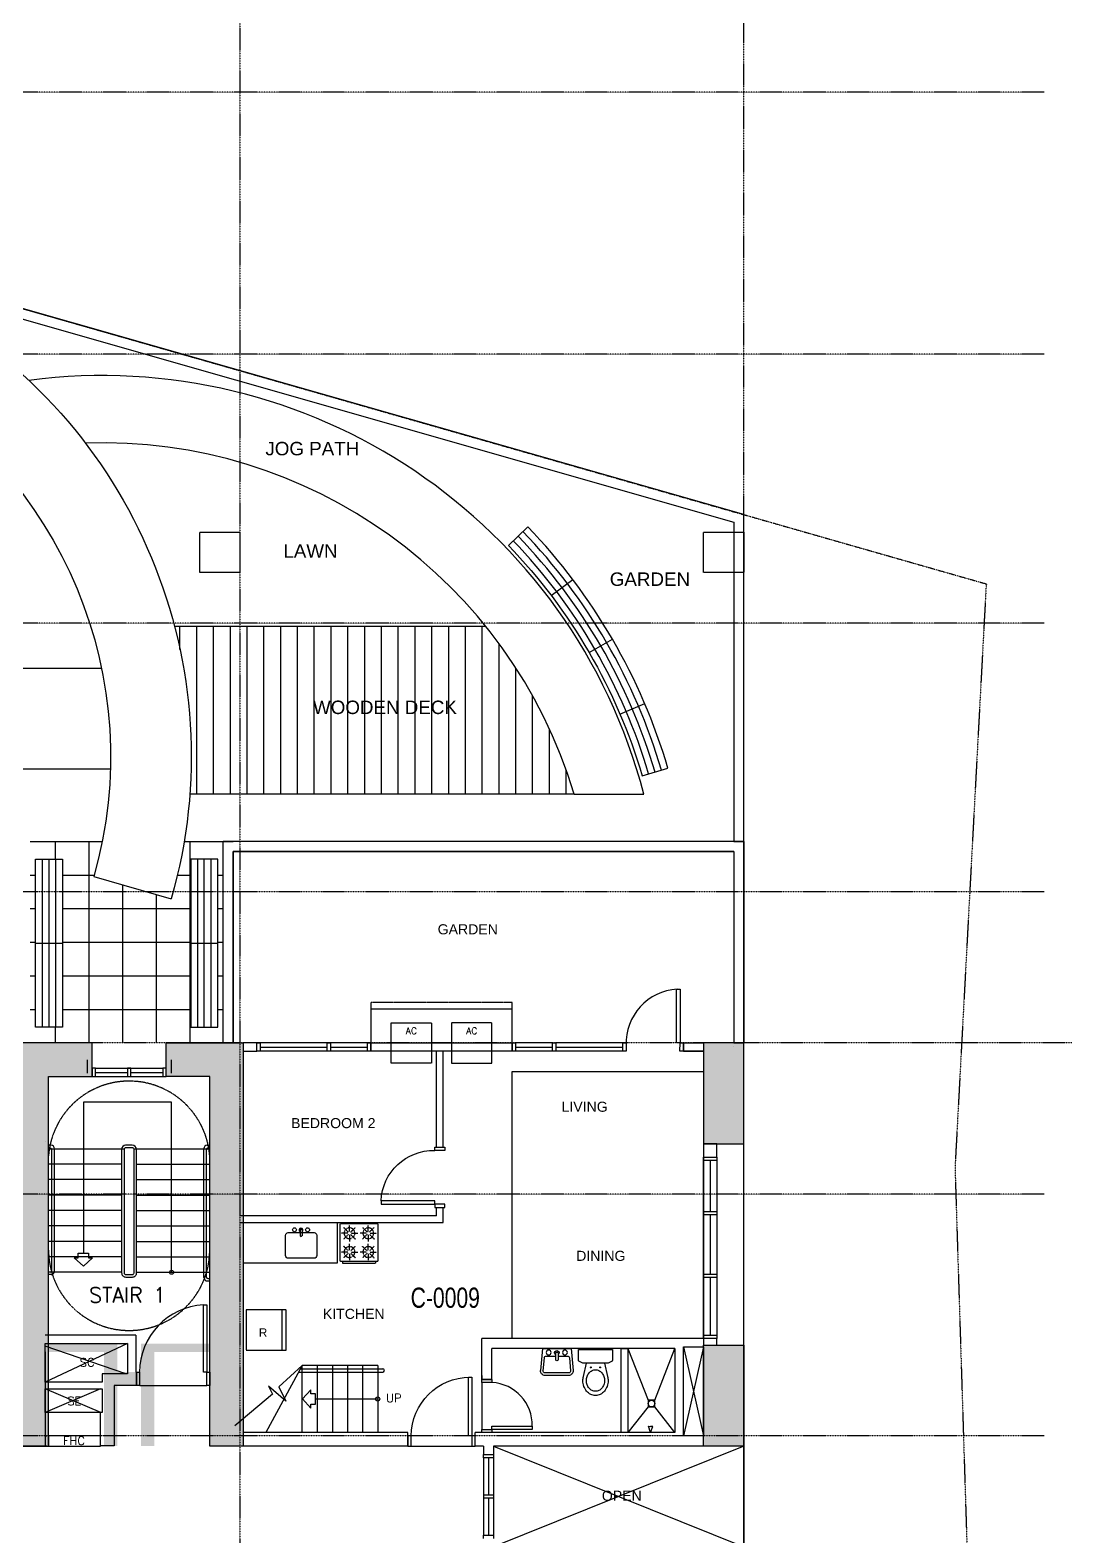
# Model space of a CAD drawing. Header units: inches. Extents: x -189245 to 740841, y -215444 to 469401.
# Drawn here: x -121974 to -106466, y -115892 to -93480 of the extents above; entities that cross this region are included whole.
import ezdxf
from ezdxf.enums import TextEntityAlignment as Align

# ---------------------------------------------------------------- set-up
doc = ezdxf.new("R2010")
doc.units = ezdxf.units.IN
doc.header["$LTSCALE"] = 10
doc.header["$MEASUREMENT"] = 0
for name, pattern in [('GRID NORMAL$0$GRID BASEMENT$0$GRID GROUND$0$GRID$0$$0$PHANTOM', [2.5, 1.25, -0.25, 0.25, -0.25, 0.25, -0.25]), ('HIDDEN', [0.375, 0.25, -0.125]), ('HIDDEN2', [0.1875, 0.125, -0.0625])]:
    doc.linetypes.add(name, pattern=pattern)
for name, color, linetype in [('3', 252, 'Continuous'), ('A-CMU PLASTER', 8, 'Continuous'), ('A-CMU WALL', 4, 'Continuous'), ('a-dim', 8, 'Continuous'), ('A-DOOR', 1, 'Continuous'), ('A-EQUIPMENT', 2, 'Continuous'), ('A-EQUIPTMENT', 1, 'Continuous'), ('A-FIXTURE', 2, 'Continuous'), ('A-FIXTURES', 2, 'Continuous'), ('A-FIXTURES-RefEdit0', 2, 'Continuous'), ('A-GRID', 8, 'Continuous'), ('A-PROPERTY LINE', 1, 'Continuous'), ('A-RAILING', 2, 'Continuous'), ('A-SHEARWALL', 6, 'Continuous'), ('A-STAIR', 1, 'Continuous'), ('A-TEXT', 3, 'Continuous'), ('A-UNIT NUMBER', 2, 'Continuous'), ('A-WINDOW', 2, 'Continuous'), ('COLUMN', 6, 'Continuous'), ('FIX', 2, 'Continuous'), ('GRAY', 8, 'Continuous'), ('HATCH TSG', 9, 'Continuous'), ('ROOMTAG', 1, 'Continuous'), ('TEXT', 3, 'Continuous'), ('TSG- +15640', 12, 'Continuous'), ('TSG- LOW WALL', 22, 'Continuous'), ('TSG- OPENNING', 1, 'Continuous'), ('TSG- plaster', 4, 'Continuous'), ('TSG- PRE CAST', 4, 'Continuous'), ('TSG-DIM_WINDWS', 1, 'Continuous'), ('ZOCALLO DIM', 92, 'Continuous')]:
    doc.layers.add(name, color=color, linetype=linetype)
doc.layers.add('DEFPOINT', color=7, linetype='Continuous', plot=False)
doc.styles.add('ARIAL', font='ARIAL.TTF', dxfattribs={"width": 0.75})
doc.styles.add('PRSP_Simplex', font='simplex.shx')

# ---------------------------------------------------------------- blocks, each defined once
blk = doc.blocks.new('A$C6FF1529D')
at = {"layer": 'A-DOOR', "color": 2}
for points in [[(-900, 225), (-850, 225), (-850, 1100), (-900, 1100)], [(-950, 225), (-900, 225), (-900, 75), (-950, 75)], [(0, 225), (50, 225), (50, 75), (0, 75)]]:
    blk.add_lwpolyline(points, close=True, dxfattribs=at)
at = {"layer": 'A-DOOR'}
blk.add_arc((-878, 221), 879, 0.2336, 89.7891, dxfattribs=at)
blk = doc.blocks.new('door800')
at = {"layer": 'A-DOOR', "color": 2}
for points in [[(25, 150), (-25, 150), (-25, 950), (25, 950)], [(-825, 0), (-775, 0), (-775, 150), (-825, 150)], [(25, 150), (75, 150), (75, 0), (25, 0)]]:
    blk.add_lwpolyline(points, close=True, dxfattribs=at)
at = {"layer": 'A-DOOR'}
blk.add_arc((10, 166), 785, 92.5491, 181.1461, dxfattribs=at)
blk = doc.blocks.new('A$C08CD07C5')
at = {"color": 2}
blk.add_point((0, 0, 0), dxfattribs=at)
at = {"layer": 'A-FIXTURES-RefEdit0', "color": 2, "elevation": 0}
for points in [[(212, -137), (131, -279, -0.280752), (121, -284), (55, -281, -0.142156), (49, -280), (-267, -98, -0.142156), (-271, -94), (-307, -37, -0.256929), (-307, -28), (-225, 115), (212, -137)], [(8, -256), (-50, -449, -0.058452), (-74, -506, -0.084144), (-130, -574, -0.091347), (-200, -615, -0.103801), (-279, -626, -0.114727), (-348, -605, -0.114727), (-400, -556, -0.103801), (-430, -483, -0.091347), (-430, -401, -0.084144), (-399, -319, -0.058452), (-363, -270), (-224, -123)]]:
    blk.add_lwpolyline(points, format="xyb", dxfattribs=at)
blk.add_lwpolyline([(-354, -345, -0.084254), (-314, -296, -0.091411), (-263, -266, -0.103766), (-207, -258, -0.114587), (-157, -273, -0.114587), (-119, -309, -0.103766), (-98, -362, -0.091411), (-98, -420, -0.084254), (-120, -479, -0.084254), (-160, -528, -0.091411), (-211, -558, -0.103766), (-267, -566, -0.114587), (-317, -551, -0.114587), (-355, -515, -0.103766), (-376, -463, -0.091411), (-376, -404, -0.084254)], format="xyb", close=True, dxfattribs=at)
at = {"layer": 'A-FIXTURES-RefEdit0', "color": 2}
for centre in [(-200, -208, 0), (-79, -278, 0)]:
    blk.add_circle(centre, 6.77, dxfattribs=at)
blk = doc.blocks.new('LAV')
for p, q in [((-214, 0), (-243, -326)), ((214, 0), (-214, 0)), ((214, 0), (243, -326)), ((-189, -139), (-206, -329)), ((-18, -112), (-159, -112)), ((-18, -63), (-18, -170)), ((18, -63), (18, -170)), ((159, -112), (18, -112)), ((189, -139), (206, -329)), ((-176, -362), (176, -362)), ((-176, -400), (176, -400))]:
    blk.add_line(p, q)
for centre in [(-121, -58), (121, -58)]:
    blk.add_circle(centre, 36)
for centre, radius, start, end in [((-159, -142), 30, 90, 174.9088), ((0, -63), 34.1, 301.2757, 238.7243), ((0, -71), 19.7, 25.7914, 154.2086), ((0, -161), 19.7, 205.7914, 334.2086), ((159, -142), 30, 5.0912, 90), ((-176, -332), 68, 174.9088, 270), ((-176, -332), 30, 174.9088, 270), ((176, -332), 68, 270, 5.0912), ((176, -332), 30, 270, 5.0912)]:
    blk.add_arc(centre, radius, start, end)
blk = doc.blocks.new('SHOWERHD')
at = {"layer": 'A-FIXTURES', "color": 2}
for p, q in [((-31, 93), (0, 93)), ((0, 0), (-31, 93)), ((0, 0), (31, 93)), ((31, 93), (0, 93))]:
    blk.add_line(p, q, dxfattribs=at)
blk = doc.blocks.new('REF')
at = {"color": 1, "linetype": 'HIDDEN2'}
blk.add_line((-300, 535), (300, 535), dxfattribs=at)
blk.add_lwpolyline([(-300, 0), (300, 0), (300, 600), (-300, 600)], close=True, dxfattribs=at)
blk = doc.blocks.new('RANGE2')
at = {"layer": 'A-FIXTURE', "color": 1, "linetype": 'HIDDEN2'}
for p, q in [((-280, 0), (280, 0)), ((-280, 0), (-280, -560)), ((280, -560), (280, 0)), ((-166, -140), (-262, -140)), ((-158, -122), (-227, -53)), ((-158, -158), (-227, -227)), ((-140, -114), (-140, -18)), ((-140, -166), (-140, -262)), ((-122, -122), (-53, -53)), ((-122, -158), (-53, -227)), ((-114, -140), (-18, -140)), ((114, -140), (18, -140)), ((122, -122), (53, -53)), ((122, -158), (53, -227)), ((140, -114), (140, -18)), ((140, -166), (140, -262)), ((158, -122), (227, -53)), ((158, -158), (227, -227)), ((166, -140), (262, -140)), ((-166, -420), (-262, -420)), ((-158, -402), (-227, -333)), ((-158, -438), (-227, -507)), ((-140, -394), (-140, -298)), ((-140, -446), (-140, -542)), ((-122, -402), (-53, -333)), ((-122, -438), (-53, -507)), ((-114, -420), (-18, -420)), ((114, -420), (18, -420)), ((122, -402), (53, -333)), ((122, -438), (53, -507)), ((140, -394), (140, -298)), ((140, -446), (140, -542)), ((158, -402), (227, -333)), ((158, -438), (227, -507)), ((166, -420), (262, -420)), ((-280, -560), (280, -560)), ((-246, -560), (-246, -590)), ((-246, -590), (246, -590)), ((246, -560), (246, -590))]:
    blk.add_line(p, q, dxfattribs=at)
for centre in [(-140, -140), (140, -140), (-140, -420), (140, -420)]:
    blk.add_circle(centre, 80, dxfattribs=at)
blk = doc.blocks.new('SINK3')
at = {"layer": 'A-FIXTURE', "color": 2, "linetype": 'Continuous'}
for p, q in [((421, 17), (335, 17)), ((421, -12), (335, -12))]:
    blk.add_line(p, q, dxfattribs=at)
blk.add_lwpolyline([(40, 232), (342, 232, -0.414214), (382, 192), (382, -192, -0.414214), (342, -232), (40, -232, -0.414214), (0, -192), (0, 192, -0.414214)], format="xyb", close=True, dxfattribs=at)
at = {"layer": 'A-FIXTURE', "color": 2, "linetype": 'ByBlock'}
for centre in [(425, 100), (425, -95)]:
    blk.add_circle(centre, 28.8, dxfattribs=at)
at = {"layer": 'A-FIXTURE', "color": 2, "linetype": 'Continuous'}
for centre, radius, start, end in [((342, 3), 15.7, 115.7914, 244.2086), ((421, 3), 27.3, 211.2757, 148.7243), ((414, 3), 15.7, 295.7914, 64.2086)]:
    blk.add_arc(centre, radius, start, end, dxfattribs=at)

msp = doc.modelspace()

# ---------------------------------------------------------------- hatches: boundary and pattern name
at = {"layer": 'GRAY', "ltscale": 100}
h = msp.add_hatch(dxfattribs=at)
h.set_pattern_fill('ANSI31', color=256, scale=2000, angle=45, style=0)
h.set_pattern_definition([(90, (-1100493.46, 83944.01), (-250, 2e-13), [])])
h.paths.add_polyline_path([(-119824.33052, -102354.32588, -0.0820966441), (-119596.99041, -104854.32588), (-113876.40109, -104854.32588, 0.0972537702), (-115190.9297, -102354.32588)])
h = msp.add_hatch(dxfattribs=at)
h.set_pattern_fill('ANSI37', color=256, scale=4000, angle=45, style=0)
h.set_pattern_definition([(90, (-1014593.9, 83944), (-500, 3e-13), []), (180, (-1014593.9, 83944), (-3e-13, -500), [])])
h.paths.add_polyline_path([(-119099.75226, -105554.32588), (-119680.65581, -105554.32588, -0.0284719929), (-119873.22967, -106408.65275), (-121026.94835, -106078.60246, 0.0207668887), (-120900.25639, -105554.32588), (-121973.35704, -105554.32588), (-121973.35704, -108554.32588), (-121049.75225, -108554.32588), (-119949.75226, -108554.32588), (-119180.3208, -108554.32588), (-119099.75226, -108376.75115)])
h.paths.add_polyline_path([(-121492.06468, -108318.21022), (-121892.06468, -108318.21022), (-121892.06468, -105818.21022), (-121492.06468, -105818.21022)], flags=16)
h.paths.add_polyline_path([(-119580.75884, -105818.21022), (-119180.75884, -105818.21022), (-119180.75884, -108318.21022), (-119580.75884, -108318.21022)], flags=16)
at = {"layer": 'HATCH TSG'}
h = msp.add_hatch(color=254, dxfattribs=at)
h.paths.add_polyline_path([(-158824.71608, -94554.32588), (-158824.71608, -93854.32588), (-157824.71608, -93854.32588), (-157824.71608, -94554.32588)])
h.paths.add_polyline_path([(-158824.71608, -98654.32588), (-158824.71608, -97954.32588), (-157824.71608, -97954.32588), (-157824.71608, -98654.32588)])
h.paths.add_polyline_path([(-158824.71608, -106654.32588), (-158824.71608, -105954.32588), (-157724.71608, -105954.32588), (-157724.71608, -106654.32588)])
h.paths.add_polyline_path([(-152149.71608, -102704.32588), (-152149.71608, -101904.32588), (-150949.71608, -101904.32588), (-150949.71608, -102704.32588)])
h.paths.add_polyline_path([(-147974.76923, -102654.32588), (-147974.76923, -101954.32588), (-146974.76923, -101954.32588), (-146974.76923, -102654.32588)])
h.paths.add_polyline_path([(-140399.71608, -109654.32588), (-139699.71608, -109654.32588), (-139699.71608, -108554.32588), (-140399.71608, -108554.32588)])
h.paths.add_polyline_path([(-125399.71608, -117254.32588), (-124699.71608, -117254.32588), (-124699.71608, -116054.32588), (-125399.71608, -116054.32588)])
h.paths.add_polyline_path([(-131399.71608, -117254.32588), (-130699.71608, -117254.32588), (-130699.71608, -116054.32588), (-131399.71608, -116054.32588)])
h.paths.add_polyline_path([(-137399.71608, -117254.32588), (-136699.71608, -117254.32588), (-136699.71608, -116054.32588), (-137399.71608, -116054.32588)])
h.paths.add_polyline_path([(-143398.12939, -117054.32588), (-142698.12939, -117054.32588), (-142698.12939, -116054.32588), (-143398.12939, -116054.32588)])
h.paths.add_polyline_path([(-143398.12939, -120954.32588), (-142698.12939, -120954.32588), (-142698.12939, -122054.32588), (-143398.12939, -122054.32588)])
h.paths.add_polyline_path([(-137399.71608, -120954.32588), (-136699.71608, -120954.32588), (-136699.71608, -122054.32588), (-137399.71608, -122054.32588)])
h.paths.add_polyline_path([(-131399.71608, -120954.32588), (-130699.71608, -120954.32588), (-130699.71608, -122054.32588), (-131399.71608, -122054.32588)])
h.paths.add_polyline_path([(-125399.71608, -120954.32588), (-124699.71608, -120954.32588), (-124699.71608, -122054.32588), (-125399.71608, -122054.32588)])
h.paths.add_polyline_path([(-147974.76923, -128651.52747), (-147974.76923, -127951.52747), (-146974.76923, -127951.52747), (-146974.76923, -128651.52747)])
h.paths.add_polyline_path([(-152149.71672, -127901.52747), (-152149.71672, -128701.52747), (-150949.71672, -128701.52747), (-150949.71672, -127901.52747)])
h.paths.add_polyline_path([(-158824.71608, -136754.32588), (-158824.71608, -136054.32588), (-157824.71608, -136054.32588), (-157824.71608, -136754.32588)])
h.paths.add_polyline_path([(-158824.7154, -124654.32588), (-158824.7154, -123954.32588), (-157724.7154, -123954.32588), (-157724.7154, -124654.32588)])
h.paths.add_polyline_path([(-111949.71608, -110054.32588), (-111349.71608, -110054.32588), (-111349.71608, -108554.32588), (-111949.71608, -108554.32588)])
h.paths.add_polyline_path([(-111949.71608, -113054.32588), (-111349.71608, -113054.32588), (-111349.71608, -114554.32588), (-111949.71608, -114554.32588)])
h.paths.add_polyline_path([(-111949.71608, -117554.32588), (-111349.71608, -117554.32588), (-111349.71608, -116054.32588), (-111949.71608, -116054.32588)])
h.paths.add_polyline_path([(-111949.71608, -120554.32588), (-111349.71608, -120554.32588), (-111349.71608, -122054.32588), (-111949.71608, -122054.32588)])
h.paths.add_polyline_path([(-147974.76923, -109254.32588), (-147974.76923, -108554.32588), (-146974.76923, -108554.32588), (-146974.76923, -109254.32588)])
h.paths.add_polyline_path([(-147974.76923, -122054.32588), (-147974.76923, -121354.32588), (-146974.76923, -121354.32588), (-146974.76923, -122054.32588)])
at = {"layer": 'TSG- +15640', "ltscale": 2}
h = msp.add_hatch(color=254, dxfattribs=at)
h.paths.add_polyline_path([(-119300.048, -114554.79257), (-119300.048, -109054.79257), (-119950.048, -109054.79257), (-119950.048, -108554.79257), (-118800.048, -108554.79257), (-118800.048, -114554.79257)])
edge = h.paths.add_edge_path()
edge.add_line((-120675.048, -113651.41234), (-120675.048, -114554.79257))
edge.add_line((-120675.048, -114554.79257), (-120875.048, -114554.79257))
edge.add_line((-120875.048, -114554.79257), (-120875.048, -113154.79257))
edge.add_line((-120875.048, -113154.79257), (-121700.048, -113154.79257))
edge.add_line((-121700.048, -113154.79257), (-121700.048, -114554.79257))
edge.add_line((-121700.048, -114554.79257), (-122200.048, -114554.79257))
edge.add_line((-122200.048, -114554.79257), (-122200.048, -108554.79257))
edge.add_line((-122200.048, -108554.79257), (-121050.048, -108554.79257))
edge.add_line((-121050.048, -108554.79257), (-121050.048, -109054.79257))
edge.add_line((-121050.048, -109054.79257), (-121700.048, -109054.79257))
edge.add_line((-121700.048, -109054.79257), (-121700.048, -113029.79257))
edge.add_line((-121700.048, -113029.79257), (-120675.048, -113029.79257))
edge.add_line((-120675.048, -113029.79257), (-120675.048, -113451.41234))
edge.add_line((-120675.048, -113451.41234), (-120490.01026, -113451.90933))
edge.add_line((-120490.01026, -113451.90933), (-120490.01026, -113651.90933))
edge.add_line((-120490.01026, -113651.90933), (-120675.048, -113651.41234))
edge.add_line((-120675.048, -113651.41234), (-120675.048, -113751.41234))
h = msp.add_hatch(color=254, dxfattribs=at)
h.paths.add_polyline_path([(-121700.048, -114554.79257), (-121700.048, -109054.79257), (-121050.048, -109054.79257), (-121050.048, -108554.79257), (-122200.048, -108554.79257), (-122200.048, -114554.79257)])
edge = h.paths.add_edge_path()
edge.add_line((-120325.048, -113651.41234), (-120325.048, -114554.79257))
edge.add_line((-120325.048, -114554.79257), (-120125.048, -114554.79257))
edge.add_line((-120125.048, -114554.79257), (-120125.048, -113154.79257))
edge.add_line((-120125.048, -113154.79257), (-119300.048, -113154.79257))
edge.add_line((-119300.048, -113154.79257), (-119300.048, -114554.79257))
edge.add_line((-119300.048, -114554.79257), (-118800.048, -114554.79257))
edge.add_line((-118800.048, -114554.79257), (-118800.048, -108554.79257))
edge.add_line((-118800.048, -108554.79257), (-119950.048, -108554.79257))
edge.add_line((-119950.048, -108554.79257), (-119950.048, -109054.79257))
edge.add_line((-119950.048, -109054.79257), (-119300.048, -109054.79257))
edge.add_line((-119300.048, -109054.79257), (-119300.048, -113029.79257))
edge.add_line((-119300.048, -113029.79257), (-120325.048, -113029.79257))
edge.add_line((-120325.048, -113029.79257), (-120325.048, -113451.41234))
edge.add_line((-120325.048, -113451.41234), (-120510.08574, -113451.90933))
edge.add_line((-120510.08574, -113451.90933), (-120510.08574, -113651.90933))
edge.add_line((-120510.08574, -113651.90933), (-120325.048, -113651.41234))
edge.add_line((-120325.048, -113651.41234), (-120325.048, -113751.41234))

# ---------------------------------------------------------------- linework, layer by layer
at = {"color": 2}
for points in [[(-115099.57151, -113564.32593), (-115099.57151, -113609.32593), (-115249.57151, -113609.32593), (-115249.57151, -113564.32593)], [(-115099.57151, -114309.32593), (-115099.57151, -114259.32593), (-114499.57151, -114259.32593), (-114499.57151, -114309.32593)], [(-115099.57151, -114309.32593), (-115099.57151, -114354.32593), (-115249.57151, -114354.32593), (-115249.57151, -114309.32593)]]:
    msp.add_lwpolyline(points, close=True, dxfattribs=at)
at = {"color": 1}
msp.add_arc((-115135.26098, -114244.19313), 635.86956, 358.636312653, 86.782467263, dxfattribs=at)
at = {"layer": '3', "color": 251, "linetype": 'GRID NORMAL$0$GRID BASEMENT$0$GRID GROUND$0$GRID$0$$0$PHANTOM', "flags": 128}
msp.add_lwpolyline([(-107742.41972, -101734.50066), (-108206.40253, -110412.10517), (-107824.74369, -122516.08949), (-106849.52911, -130587.38781), (-161513.31385, -143935.92849), (-162770.44794, -137090.40339), (-163725.52094, -129792.63417), (-164305.8868, -122455.55195), (-164509.46994, -115118.3758), (-164333.28528, -107790.4935), (-163778.69946, -100461.44618), (-162851.04772, -93180.30189), (-161617.26667, -86330.52932), (-107723.46534, -101727.30424)], dxfattribs=at)
at = {"layer": 'A-CMU PLASTER', "ltscale": 10}
for p, q in [((-121124.62725, -108804.37953), (-121124.62725, -109004.37953)), ((-119874.75225, -108804.32593), (-119874.75225, -109004.32593))]:
    msp.add_line(p, q, dxfattribs=at)
at = {"layer": 'A-CMU WALL', "color": 3}
for p, q in [((-111349.57151, -105554.32588), (-111349.57151, -108554.32588)), ((-111499.57151, -105704.32588), (-111499.57151, -108553.85851)), ((-111499.57151, -108553.85919), (-111499.57151, -108554.32588)), ((-111499.57151, -108553.85919), (-111499.57151, -108554.32588)), ((-111499.28092, -108603.85919), (-111499.28092, -108604.32588))]:
    msp.add_line(p, q, dxfattribs=at)
at = {"layer": 'A-CMU WALL'}
for p, q in [((-115924.57151, -108678.85851), (-116899.8621, -108678.85851)), ((-114799.8621, -108678.85851), (-115824.57151, -108678.85851)), ((-112249.8621, -108678.85851), (-112250.04284, -108553.85851)), ((-112249.8621, -108678.85851), (-111949.8621, -108678.85851))]:
    msp.add_line(p, q, dxfattribs=at)
at = {"layer": 'A-CMU WALL', "color": 1}
for p, q in [((-120548.70873, -113478.47896), (-121747.66941, -113066.77034)), ((-112249.57151, -113079.32588), (-111949.26538, -114404.26274)), ((-111949.57151, -113079.32588), (-112249.33762, -114404.26274)), ((-120922.66941, -114053.87034), (-121747.66941, -113703.37034)), ((-120924.80081, -113703.37034), (-121747.66936, -114053.87032))]:
    msp.add_line(p, q, dxfattribs=at)
at = {"layer": 'A-CMU WALL', "color": 1, "linetype": 'ByBlock', "ltscale": 100}
msp.add_line((-120525.05406, -113029.82096), (-121747.54441, -113603.37034), dxfattribs=at)
at = {"layer": 'A-CMU WALL', "color": 3, "linetype": 'HIDDEN2'}
msp.add_line((-111349.57151, -114554.32588), (-111349.57151, -116054.32588), dxfattribs=at)
at = {"layer": 'A-CMU WALL'}
msp.add_lwpolyline([(-120525.05406, -113029.82096), (-120525.05406, -113479.32588), (-120899.80081, -113479.32588), (-120899.80081, -113604.32585), (-121749.90141, -113604.32585), (-121749.90141, -113029.82096), (-120525.05406, -113029.82096)], dxfattribs=at)
msp.add_lwpolyline([(-121749.58409, -113702.96546), (-120899.80081, -113702.96546), (-120899.80081, -114053.87034), (-121749.72857, -114053.44606)], close=True, dxfattribs=at)
at = {"layer": 'A-DOOR'}
for p, q in [((-115252.00292, -113609.32593), (-115252.00292, -114309.32593)), ((-116349.57151, -114554.32588), (-115349.75225, -114554.32588))]:
    msp.add_line(p, q, dxfattribs=at)
at = {"layer": 'A-DOOR', "color": 8}
msp.add_line((-120339.79768, -113653.94565), (-119344.79768, -113653.94565), dxfattribs=at)
at = {"layer": 'A-DOOR', "color": 2}
for points in [[(-119345.048, -113453.47896), (-119395.048, -113453.47896), (-119395.048, -112453.47896), (-119345.048, -112453.47896)], [(-120390.048, -113453.47896), (-120345.048, -113453.47896), (-120345.048, -113653.47896), (-120390.048, -113653.47896)], [(-119345.048, -113453.47896), (-119300.048, -113453.47896), (-119300.048, -113653.47896), (-119345.048, -113653.47896)]]:
    msp.add_lwpolyline(points, close=True, dxfattribs=at)
at = {"layer": 'A-DOOR', "color": 1}
msp.add_arc((-119337.48157, -113459.41706), 1007.58392, 93.275270886, 179.662330542, dxfattribs=at)
at = {"layer": 'A-EQUIPMENT', "ltscale": 100}
msp.add_lwpolyline([(-114799.75225, -108554.32586), (-114799.75225, -108054.32586), (-116899.75225, -108054.32586), (-116899.75225, -108554.32586)], dxfattribs=at)
at = {"layer": 'A-EQUIPTMENT', "linetype": 'HIDDEN'}
msp.add_lwpolyline([(-114799.75225, -108054.32586), (-114799.75225, -107954.32586), (-116899.75225, -107954.32586), (-116899.75225, -108054.32586)], dxfattribs=at)
at = {"layer": 'A-EQUIPTMENT', "color": 1, "linetype": 'HIDDEN2'}
for points in [[(-116599.75225, -108254.32586), (-115999.75225, -108254.32586), (-115999.75225, -108854.32586), (-116599.75225, -108854.32586)], [(-115099.75226, -108254.32586), (-115699.75226, -108254.32586), (-115699.75226, -108854.32586), (-115099.75226, -108854.32586)]]:
    msp.add_lwpolyline(points, close=True, dxfattribs=at)
at = {"layer": 'A-FIXTURE'}
for p, q in [((-117399.75225, -111829.32588), (-117399.75225, -111229.32588)), ((-118799.75225, -111829.32588), (-117399.75225, -111829.32588))]:
    msp.add_line(p, q, dxfattribs=at)
at = {"layer": 'A-FIXTURES', "color": 1, "linetype": 'Continuous'}
for p, q in [((-113074.57151, -113104.32588), (-112774.57151, -113872.76669)), ((-112674.57151, -113872.76669), (-112374.57151, -113104.32588)), ((-112774.57151, -113972.76669), (-113074.57151, -114354.32588)), ((-112374.57151, -114354.32588), (-112674.57151, -113972.76669))]:
    msp.add_line(p, q, dxfattribs=at)
at = {"layer": 'A-FIXTURES'}
msp.add_lwpolyline([(-112674.57151, -113972.76669), (-112674.57151, -113872.76669), (-112774.57151, -113872.76669), (-112774.57151, -113972.76669)], close=True, dxfattribs=at)
msp.add_circle((-112724.57151, -113922.76669), 50, dxfattribs=at)
at = {"layer": 'A-GRID', "linetype": 'GRID NORMAL$0$GRID BASEMENT$0$GRID GROUND$0$GRID$0$$0$PHANTOM'}
for p, q in [((-118849.75225, -84045.69046), (-118849.75225, -142774.05561)), ((-111349.75225, -142774.05561), (-111349.75225, -84045.69046)), ((-106879.08048, -94404.32588), (-168894.52032, -94404.32588)), ((-106879.08048, -98304.32588), (-168894.52032, -98304.32588)), ((-106879.08048, -102304.32588), (-168894.52032, -102304.32588)), ((-106879.08048, -102304.32588), (-168894.52032, -102304.32588)), ((-106879.08048, -106304.32588), (-168894.48879, -106304.32588)), ((-106466.4728, -108554.32588), (-168894.48879, -108554.32588)), ((-106879.08048, -110804.32588), (-168894.48879, -110804.32588)), ((-106879.08048, -114404.32588), (-168894.52032, -114404.32588))]:
    msp.add_line(p, q, dxfattribs=at)
at = {"layer": 'A-PROPERTY LINE', "ltscale": 200}
for radius in [8579.40237, 8679.40237, 8479.40237]:
    msp.add_arc((-120899.36787, -106951.48509), radius, 16.44281137, 43.829019788, dxfattribs=at)
at = {"layer": 'A-RAILING', "color": 2}
for p, q in [((-117949.25203, -113404.32588), (-116724.25203, -113404.32588)), ((-117974.25203, -113454.32588), (-116724.25203, -113454.32588))]:
    msp.add_line(p, q, dxfattribs=at)
msp.add_arc((-116724.25203, -113429.32588), 25, 270, 90, dxfattribs=at)
at = {"layer": 'A-SHEARWALL'}
for p, q in [((-118849.75225, -108554.32593), (-119949.75225, -108554.32593)), ((-118849.75225, -108554.32593), (-119949.75225, -108554.32593)), ((-119149.75225, -108554.32593), (-118849.75225, -108554.32593)), ((-119149.75225, -108554.32593), (-118849.75225, -108554.32593)), ((-119149.75225, -108554.32593), (-118849.75225, -108554.32593)), ((-119149.75225, -108554.32593), (-118849.75225, -108554.32593))]:
    msp.add_line(p, q, dxfattribs=at)
at = {"layer": 'A-SHEARWALL', "color": 4}
msp.add_line((-120390.048, -113450.04957), (-120390.048, -113650.04957), dxfattribs=at)
at = {"layer": 'A-SHEARWALL'}
for points in [[(-121700.048, -114554.79257), (-121700.048, -109054.79257), (-121050.048, -109054.79257), (-121050.048, -108554.79257), (-122200.048, -108554.79257), (-122200.048, -114554.79257), (-121700.048, -114554.79257)], [(-121749.55501, -113154.57953), (-121749.62725, -113154.57953), (-121749.62725, -114554.37953), (-122199.62725, -114554.37953), (-122199.62725, -108554.37953)], [(-119300.048, -114554.79257), (-119300.048, -109054.79257), (-119950.048, -109054.79257), (-119950.048, -108554.79257), (-118800.048, -108554.79257), (-118800.048, -114554.79257), (-119300.048, -114554.79257)]]:
    msp.add_lwpolyline(points, dxfattribs=at)
at = {"layer": 'A-STAIR', "linetype": 'Continuous'}
msp.add_line((-121749.88009, -110019.78484), (-121749.88009, -110019.78484), dxfattribs=at)
at = {"layer": 'A-STAIR', "color": 2, "linetype": 'Continuous'}
for p, q in [((-121662.22284, -110078.47828), (-121700.22284, -110078.47828)), ((-121680.22284, -110116.47828), (-121700.22284, -110116.47828)), ((-121650.22284, -111945.48491), (-121650.22284, -110146.47828)), ((-121612.22284, -110150.67573), (-121612.22284, -110126.90127)), ((-121612.22284, -111953.48491), (-121612.22284, -110128.47828)), ((-119387.86284, -112047.34261), (-119387.86284, -110128.47828)), ((-119349.86284, -112039.34261), (-119349.86284, -110146.23908)), ((-119337.86284, -110078.23908), (-119299.86284, -110078.23908)), ((-119319.86284, -110116.23908), (-119299.86284, -110116.23908)), ((-121670.22284, -111965.48491), (-121700.22284, -111965.48491)), ((-121662.22284, -112003.48491), (-121700.22284, -112003.48491)), ((-119329.86284, -112059.34261), (-119299.86284, -112059.34261)), ((-119337.86284, -112097.34261), (-119299.86284, -112097.34261))]:
    msp.add_line(p, q, dxfattribs=at)
at = {"layer": 'A-STAIR'}
for p, q in [((-117924.25203, -113354.32588), (-118464.19682, -114354.32588)), ((-116799.25203, -113354.32588), (-117924.25203, -113354.32588)), ((-117924.25203, -114354.32588), (-117924.25203, -113354.32588)), ((-117699.25203, -113354.32588), (-117699.25203, -114354.32588)), ((-117474.25203, -113354.32588), (-117474.25203, -114354.32588)), ((-117249.25203, -113354.32588), (-117249.25203, -114354.32588)), ((-117024.25203, -113354.32588), (-117024.25203, -114354.32588)), ((-116799.25203, -113354.32588), (-116799.25203, -114354.32588)), ((-117725.53106, -113854.32588), (-116799.25203, -113854.32588))]:
    msp.add_line(p, q, dxfattribs=at)
at = {"layer": 'A-STAIR', "ltscale": 0.5}
for p, q in [((-115074.75225, -114554.32588), (-111349.75225, -116054.32588)), ((-111349.75225, -114554.32588), (-115074.75225, -116054.32593))]:
    msp.add_line(p, q, dxfattribs=at)
at = {"layer": 'A-STAIR'}
msp.add_lwpolyline([(-119868.54284, -111968.47828), (-119868.54284, -109435.35851), (-121181.54284, -109435.35851), (-121181.54284, -111685.36005)], dxfattribs=at)
at = {"layer": 'A-STAIR', "linetype": 'Continuous'}
for points in [[(-121695.40681, -110128.47828), (-120570.577, -110128.47828)], [(-120429.50869, -110128.47828), (-120387.86284, -110128.47828)], [(-120387.86284, -110128.47828), (-119300.04284, -110128.47828)], [(-120612.22284, -110358.47828), (-121700.04284, -110358.47828)], [(-120387.86284, -110358.47828), (-119300.04284, -110358.47828)], [(-120612.22284, -110588.47828), (-121700.04284, -110588.47828)], [(-120387.86284, -110588.47828), (-119300.04284, -110588.47828)], [(-120612.22284, -110818.47828), (-121700.04284, -110818.47828)], [(-120387.86284, -110818.47828), (-119300.04284, -110818.47828)], [(-120612.22285, -111048.47828), (-121700.04285, -111048.47828)], [(-120387.86284, -111048.47828), (-119300.04284, -111048.47828)], [(-120612.22285, -111278.47828), (-121700.04285, -111278.47828)], [(-120387.86284, -111278.47828), (-119300.04284, -111278.47828)], [(-120612.22285, -111508.47828), (-121700.04285, -111508.47828)], [(-120387.86284, -111508.47828), (-119300.04284, -111508.47828)], [(-120612.22284, -111738.47828), (-121700.04284, -111738.47828)], [(-120387.86284, -111738.47828), (-119300.04284, -111738.47828)], [(-120612.22284, -111968.47828), (-121700.04284, -111968.47828)], [(-120387.86284, -111968.47828), (-119300.04284, -111968.47828)]]:
    msp.add_lwpolyline(points, dxfattribs=at)
at = {"layer": 'A-STAIR', "color": 2, "linetype": 'Continuous'}
for points in [[(-120387.86284, -110173.09804), (-120387.86284, -110141.47828, 0.4038880313), (-120454.04489, -110078.47828), (-120552.40489, -110078.47828, 0.3991201495), (-120612.22284, -110136.17961), (-120612.22284, -111959.40515)], [(-120549.22284, -110116.47828, 0.4142135624), (-120574.22284, -110141.47828), (-120574.22284, -111968.3803)], [(-120425.86284, -110173.09804), (-120425.86284, -110141.47828, 0.4142135624), (-120450.86284, -110116.47828), (-120549.22284, -110116.47828)], [(-120612.22284, -111959.40515), (-120612.22284, -111975.94171, 0.4142135624), (-120549.22284, -112038.94171), (-120450.86284, -112038.94171, 0.4142135624), (-120387.86284, -111975.94171), (-120387.86284, -111959.40515)], [(-120574.22284, -111959.40515), (-120574.22284, -111975.94171, 0.4142135624), (-120549.22284, -112000.94171), (-120450.86284, -112000.94171, 0.4142135624), (-120425.86284, -111975.94171), (-120425.86284, -111959.40515)]]:
    msp.add_lwpolyline(points, format="xyb", dxfattribs=at)
for points in [[(-120425.86284, -111975.94171), (-120425.86284, -110141.47828)], [(-120387.86284, -110940.49524), (-120387.86284, -110157.28816)], [(-120387.86284, -111975.94171), (-120387.86284, -110940.49524)]]:
    msp.add_lwpolyline(points, dxfattribs=at)
at = {"layer": 'A-STAIR', "color": 2}
for points in [[(-121045.04284, -111754.18018), (-121181.54284, -111878.48491), (-121318.04284, -111754.18018), (-121259.54284, -111754.18018), (-121259.54284, -111685.36005), (-121103.54284, -111685.36005), (-121103.54284, -111754.18018)], [(-117794.35119, -113717.82588), (-117918.65592, -113854.32588), (-117794.35119, -113990.82588), (-117794.35119, -113932.32588), (-117725.53106, -113932.32588), (-117725.53106, -113776.32588), (-117794.35119, -113776.32588)]]:
    msp.add_lwpolyline(points, close=True, dxfattribs=at)
msp.add_lwpolyline([(-117924.25203, -113354.32588), (-118273.01641, -113673.22795), (-118169.8074, -113888.17424), (-118427.57395, -113665.75575), (-118363.88527, -113784.42554), (-118924.25203, -114254.32471)], dxfattribs=at)
for centre in [(-119868.54284, -111968.47828), (-116799.25203, -113854.32588)]:
    msp.add_circle(centre, 30, dxfattribs=at)
at = {"layer": 'A-STAIR', "linetype": 'HIDDEN'}
for centre, radius, start, end in [((-120500.04284, -110326.93366), 1203.60416, 4.435131414, 175.564868586), ((-120500.04284, -111633.85851), 1200, 180, 0)]:
    msp.add_arc(centre, radius, start, end, dxfattribs=at)
at = {"layer": 'A-STAIR', "color": 2, "linetype": 'Continuous'}
for centre, radius, start, end in [((-121680.22284, -110146.47828), 30, 0, 90), ((-121662.22284, -110128.47828), 50, 0, 90), ((-119337.86284, -110128.23908), 50, 90, 180), ((-119319.86284, -110146.23908), 30, 90, 180), ((-121670.22284, -111945.48491), 20, 270, 0), ((-121662.22284, -111953.48491), 50, 270, 0), ((-119337.86284, -112047.34261), 50, 180, 270), ((-119329.86284, -112039.34261), 20, 180, 270)]:
    msp.add_arc(centre, radius, start, end, dxfattribs=at)
at = {"layer": 'A-WINDOW', "color": 1}
for p, q in [((-116900.04284, -108553.85851), (-118550.04284, -108553.85851)), ((-116900.04284, -108678.85851), (-118550.04284, -108678.85851)), ((-113100.04284, -108678.85851), (-114800.04284, -108678.85851))]:
    msp.add_line(p, q, dxfattribs=at)
at = {"layer": 'A-WINDOW', "color": 2}
for p, q in [((-118550.04284, -108616.35851), (-117550.04284, -108616.35851)), ((-117500.04284, -108616.35851), (-116950.04284, -108616.35851)), ((-114750.04284, -108616.35851), (-114200.04284, -108616.35851)), ((-114150.04284, -108616.35851), (-113150.04284, -108616.35851)), ((-121000.048, -108992.29257), (-120526.69782, -108992.29257)), ((-120476.69782, -108992.75929), (-120000.048, -108992.29257)), ((-111849.75225, -110304.32588), (-111849.75225, -111062.65588)), ((-111849.75225, -111112.65588), (-111849.75225, -111995.99588)), ((-111849.75225, -112045.99588), (-111849.75225, -112904.32588))]:
    msp.add_line(p, q, dxfattribs=at)
at = {"layer": 'A-WINDOW', "color": 1, "ltscale": 100}
for p, q in [((-114200.04284, -108553.85851), (-114750.04284, -108553.85851)), ((-113150.04284, -108553.85851), (-114150.04284, -108553.85851))]:
    msp.add_line(p, q, dxfattribs=at)
at = {"layer": 'A-WINDOW', "color": 1, "ltscale": 50}
for p, q in [((-121000.048, -108929.7926), (-120000.048, -108930.25934)), ((-121000.048, -109054.79255), (-120000.048, -109054.7926)), ((-115224.75225, -114729.32588), (-115224.75225, -115879.32588)), ((-115074.75225, -114729.32588), (-115074.75225, -115879.32588))]:
    msp.add_line(p, q, dxfattribs=at)
at = {"layer": 'A-WINDOW', "ltscale": 50}
for p, q in [((-115224.75225, -114679.32588), (-115074.75225, -114679.32588)), ((-115224.75225, -114679.32588), (-115074.75225, -114679.32588)), ((-115224.75225, -114729.32588), (-115224.75225, -114679.32588)), ((-115074.75225, -114729.32588), (-115224.75225, -114729.32588)), ((-115149.75225, -114729.32588), (-115149.75225, -115279.32588)), ((-115074.75225, -114679.32588), (-115074.75225, -114729.32588)), ((-115224.75225, -115279.32588), (-115074.75225, -115279.32588)), ((-115224.75225, -115279.32588), (-115224.75225, -115329.32588)), ((-115074.75225, -115329.32588), (-115224.75225, -115329.32588)), ((-115149.75225, -115329.32588), (-115149.75225, -115879.32588)), ((-115074.75225, -115279.32588), (-115074.75225, -115329.32588)), ((-115224.75225, -115929.32588), (-115224.75225, -115879.32588)), ((-115224.75225, -115879.32588), (-115074.75225, -115879.32588)), ((-115074.75225, -115879.32588), (-115074.75225, -115929.32588))]:
    msp.add_line(p, q, dxfattribs=at)
at = {"layer": 'A-WINDOW', "color": 2}
for points in [[(-112299.82593, -108553.85851), (-112349.82593, -108553.85851), (-112349.82593, -107753.85851), (-112299.82593, -107753.85851)], [(-118600.04284, -108553.85851), (-118550.04284, -108553.85851), (-118550.04284, -108678.85851), (-118600.04284, -108678.85851)], [(-117550.04284, -108553.85851), (-117500.04284, -108553.85851), (-117500.04284, -108678.85851), (-117550.04284, -108678.85851)], [(-116950.04284, -108553.85851), (-116900.04284, -108553.85851), (-116900.04284, -108678.85851), (-116950.04284, -108678.85851)], [(-114800.04284, -108553.85851), (-114750.04284, -108553.85851), (-114750.04284, -108678.85851), (-114800.04284, -108678.85851)], [(-114200.04284, -108553.85851), (-114150.04284, -108553.85851), (-114150.04284, -108678.85851), (-114200.04284, -108678.85851)], [(-113150.04284, -108553.85851), (-113100.04284, -108553.85851), (-113100.04284, -108678.85851), (-113150.04284, -108678.85851)], [(-112299.8621, -108553.85851), (-112250.04284, -108553.85851), (-112250.04284, -108678.85851), (-112300.04284, -108678.85851)], [(-121050.048, -109054.79255), (-121000.048, -109054.79255), (-121000.048, -108929.7926), (-121050.048, -108929.7926)], [(-120526.69782, -109055.25926), (-120476.69782, -109055.25926), (-120476.69782, -108930.25931), (-120526.69782, -108930.25931)], [(-120000.048, -109054.7926), (-119950.048, -109054.7926), (-119950.048, -108929.79265), (-120000.048, -108929.79265)], [(-111749.75225, -110304.32588), (-111949.75225, -110304.32588), (-111949.75225, -110254.32588), (-111749.75225, -110254.32588)], [(-111749.75225, -111112.65588), (-111949.75225, -111112.65588), (-111949.75225, -111062.65588), (-111749.75225, -111062.65588)], [(-111749.75225, -112045.99588), (-111949.75225, -112045.99588), (-111949.75225, -111995.99588), (-111749.75225, -111995.99588)], [(-111749.75225, -112954.32588), (-111949.75225, -112954.32588), (-111949.75225, -112904.32588), (-111749.75225, -112904.32588)]]:
    msp.add_lwpolyline(points, close=True, dxfattribs=at)
at = {"layer": 'A-WINDOW', "color": 1}
msp.add_lwpolyline([(-111749.75225, -110304.32588), (-111749.75225, -112904.32588)], dxfattribs=at)
at = {"layer": 'A-WINDOW', "color": 3, "linetype": 'HIDDEN2'}
msp.add_lwpolyline([(-120924.57151, -114403.87036), (-121700.048, -114403.87036), (-121700.048, -114554.79257), (-120924.57151, -114554.79257)], close=True, dxfattribs=at)
at = {"layer": 'A-WINDOW', "color": 1, "ltscale": 100}
msp.add_arc((-112299.86377, -108555.01522), 800.29538, 92.894501993, 182.554069288, dxfattribs=at)
at = {"layer": 'COLUMN'}
for points in [[(-111949.71608, -110054.32588), (-111349.71608, -110054.32588), (-111349.71608, -108554.32588), (-111949.71608, -108554.32588)], [(-111949.71608, -113054.32588), (-111349.71608, -113054.32588), (-111349.71608, -114554.32588), (-111949.71608, -114554.32588)]]:
    msp.add_lwpolyline(points, close=True, dxfattribs=at)
at = {"layer": 'DEFPOINT'}
msp.add_lwpolyline([(-153449.75225, -139454.41584), (-146974.75225, -139453.85919), (-146974.57151, -132379.51338), (-144126.54732, -132379.32588), (-144124.60768, -134204.32588), (-121661.11912, -134204.32588), (-121661.11912, -129936.11656), (-111350.204, -127509.71863), (-111350.204, -116054.32588), (-111349.71608, -100691.3201), (-126372.62608, -96407.77684), (-126429.17978, -96399.61447), (-144126.54732, -96399.61447), (-144126.54732, -98229.32588), (-146974.75225, -98229.32588), (-146974.75225, -91154.32593), (-153449.75225, -91154.32588)], dxfattribs=at)
at = {"layer": 'DEFPOINT', "linetype": 'HIDDEN2'}
for points in [[(-118849.7154, -101554.32588), (-119449.7154, -101554.32588), (-119449.7154, -100954.32588), (-118849.7154, -100954.32588)], [(-111349.71608, -101554.32588), (-111949.71608, -101554.32588), (-111949.71608, -100954.32588), (-111349.71608, -100954.32588)]]:
    msp.add_lwpolyline(points, close=True, dxfattribs=at)
at = {"layer": 'FIX'}
for p, q in [((-115190.9297, -102354.32588), (-119824.33052, -102354.32588)), ((-120910.41896, -102979.32588), (-129194.56155, -102979.32588)), ((-120777.39197, -104479.32588), (-130131.88321, -104479.32588)), ((-113876.40109, -104854.32588), (-119596.99041, -104854.32588))]:
    msp.add_line(p, q, dxfattribs=at)
msp.add_lwpolyline([(-114854.3868, -101148.67647, -0.1200669008), (-112862.66009, -104579.62674), (-112479.01899, -104466.40347, 0.1200669008), (-114565.82297, -100871.67301)], format="xyb", close=True, dxfattribs=at)
for points in [[(-121492.06468, -105818.21022), (-121492.06468, -108318.21022), (-121892.06468, -108318.21022), (-121892.06468, -105818.21022)], [(-119580.75884, -105818.21022), (-119580.75884, -108318.21022), (-119180.75884, -108318.21022), (-119180.75884, -105818.21022)]]:
    msp.add_lwpolyline(points, close=True, dxfattribs=at)
at = {"layer": 'GRAY', "ltscale": 100}
for p, q in [((-114216.10288, -101896.94722), (-113897.06986, -101655.66329)), ((-113652.55166, -102744.58138), (-113306.61691, -102543.76019)), ((-113193.50509, -103659.97133), (-112825.65724, -103502.8473)), ((-121973.35704, -105554.32588), (-120900.25639, -105554.32588)), ((-119680.65581, -105554.32588), (-119099.75226, -105554.32588)), ((-121792.06468, -105818.21022), (-121792.06468, -108318.21022)), ((-121692.06468, -108318.21022), (-121692.06468, -105818.21022)), ((-121592.06468, -108318.21022), (-121592.06468, -105818.21022)), ((-119480.75884, -105818.21022), (-119480.75884, -108318.21022)), ((-119380.75884, -108318.21022), (-119380.75884, -105818.21022)), ((-119280.75884, -108318.21022), (-119280.75884, -105818.21022)), ((-121892.06468, -107068.21022), (-121492.06468, -107068.21022)), ((-119580.75884, -107068.21022), (-119180.75884, -107068.21022))]:
    msp.add_line(p, q, dxfattribs=at)
at = {"layer": 'ROOMTAG'}
for p, q in [((-113876.40109, -104854.32588), (-112838.29678, -104854.32588)), ((-121026.94835, -106078.60246), (-119873.22967, -106408.65275))]:
    msp.add_line(p, q, dxfattribs=at)
for points in [[(-133018.0128, -99171.97411, -0.7972918151), (-119873.22967, -106408.65275)], [(-132122.10601, -99970.31678, -0.7972918151), (-121026.94835, -106078.60246)], [(-112838.29678, -104854.32588, 0.3786159404), (-121991.27167, -98693.96186)], [(-113876.40109, -104854.32588, 0.3411480027), (-121151.87139, -99626.43349)]]:
    msp.add_lwpolyline(points, format="xyb", dxfattribs=at)
at = {"layer": 'TSG- LOW WALL', "color": 3, "ltscale": 100}
for points in [[(-111349.75225, -100691.34734), (-111349.71608, -100691.3201), (-126316.07238, -96415.9392), (-126429.17978, -96399.61447), (-126450.23555, -96399.61447)], [(-126450.23555, -96549.61447), (-126340.36868, -96564.99873), (-111499.71608, -100804.28442)], [(-111499.71608, -100804.28442), (-111499.57151, -105554.32588), (-111349.75225, -105554.32588), (-111349.75225, -100691.34734)], [(-111499.57151, -105704.32588), (-111499.57151, -108553.85851), (-111349.75225, -108553.85851), (-111349.75225, -105554.32588), (-111499.57151, -105554.32589)]]:
    msp.add_lwpolyline(points, dxfattribs=at)
at = {"layer": 'TSG- OPENNING', "linetype": 'HIDDEN2'}
msp.add_lwpolyline([(-114799.57151, -108979.82216), (-111949.62598, -108979.82216), (-111949.62598, -112954.32588), (-114799.57151, -112954.32588)], close=True, dxfattribs=at)
at = {"layer": 'TSG- plaster', "color": 3, "ltscale": 2}
for p, q in [((-119099.57151, -108554.32588), (-119099.57151, -105554.32588)), ((-111349.57151, -105554.32588), (-119099.57151, -105554.32588)), ((-118949.57151, -108554.32588), (-118949.57151, -105704.32588)), ((-111499.57151, -105704.32588), (-118949.57151, -105704.32588))]:
    msp.add_line(p, q, dxfattribs=at)
at = {"layer": 'TSG- plaster', "color": 2}
for p, q in [((-115924.57151, -110104.32588), (-115924.57151, -108678.85851)), ((-115824.57151, -110104.32588), (-115824.57151, -108678.85851)), ((-115924.57151, -110104.32588), (-115824.57151, -110104.32588))]:
    msp.add_line(p, q, dxfattribs=at)
at = {"layer": 'TSG- plaster', "color": 4, "linetype": 'Continuous'}
for p, q in [((-115924.57151, -111129.32588), (-118849.57151, -111129.32588)), ((-115924.57151, -111129.32588), (-115924.57151, -111004.32588)), ((-115924.57151, -111004.32588), (-115824.57151, -111004.32588)), ((-115824.57151, -111229.32588), (-115824.57151, -111004.32588)), ((-118849.57151, -111229.32588), (-115824.57151, -111229.32588)), ((-120400.05406, -112904.81561), (-121749.88444, -112904.81561)), ((-120400.05406, -112904.81561), (-120400.05406, -113453.48805)), ((-115249.57151, -113564.32588), (-115249.57151, -112954.32588)), ((-111949.57151, -112954.32588), (-115249.57151, -112954.32588)), ((-115099.57151, -113564.32593), (-115099.57151, -113104.32588)), ((-112374.57151, -113104.32588), (-115099.57151, -113104.32588)), ((-112374.57151, -113104.32588), (-112374.57151, -114354.32593)), ((-120400.05406, -113453.48805), (-120390.048, -113453.49015)), ((-115249.57151, -113504.32588), (-115249.57151, -113564.32588)), ((-115099.57151, -113564.32593), (-115249.57151, -113564.32588)), ((-120724.74805, -113653.47896), (-120724.74805, -114553.85919)), ((-120390.048, -113653.47896), (-120724.74805, -113653.47896)), ((-120924.75225, -114403.87036), (-120924.75225, -114053.87034)), ((-121749.75225, -114403.85919), (-121724.57151, -114403.85919)), ((-120924.75225, -114403.87036), (-120924.57151, -114403.87036)), ((-116349.57151, -114354.32588), (-118799.68555, -114354.32588)), ((-116349.57151, -114553.85919), (-116349.57151, -114354.32588)), ((-112374.57151, -114354.32593), (-115349.57151, -114354.32593)), ((-115349.57151, -114554.32588), (-115349.57151, -114354.32593)), ((-123249.57151, -114554.32588), (-121949.57151, -114554.32588)), ((-121749.75225, -114553.85919), (-121724.57151, -114553.85919)), ((-120724.74805, -114553.85919), (-120924.57151, -114553.85919)), ((-116349.57151, -114554.32588), (-118799.68555, -114554.32588)), ((-115224.75225, -114554.32588), (-115349.57151, -114554.32588)), ((-115224.75225, -114554.32588), (-115224.75225, -114679.32588)), ((-111949.75225, -114554.32593), (-115074.75225, -114554.32593)), ((-115074.75225, -114554.32593), (-115074.75225, -114679.32588)), ((-111949.57151, -114554.32588), (-115049.57151, -114554.32588))]:
    msp.add_line(p, q, dxfattribs=at)
at = {"layer": 'TSG- plaster', "color": 4, "ltscale": 10}
msp.add_line((-115224.75225, -114679.32588), (-115074.75225, -114679.32588), dxfattribs=at)
at = {"layer": 'TSG- plaster', "color": 3, "ltscale": 2}
for points in [[(-118949.57151, -105704.32588), (-118949.57151, -108553.85919), (-119099.57151, -108553.85919), (-119099.57151, -105554.32588), (-118949.57151, -105554.32588)], [(-111499.57151, -105554.32589), (-111499.57151, -105554.32588), (-118949.57151, -105554.32588)], [(-118949.57151, -105704.32588), (-111499.57151, -105704.32588)]]:
    msp.add_lwpolyline(points, dxfattribs=at)
at = {"layer": 'TSG- plaster', "color": 4, "linetype": 'Continuous'}
msp.add_lwpolyline([(-112249.33762, -113079.35026), (-111949.26538, -113079.35026), (-111949.26538, -114404.26274), (-112249.33762, -114404.26274)], close=True, dxfattribs=at)
at = {"layer": 'TSG- PRE CAST', "ltscale": 100}
for points in [[(-118600.04284, -108553.85851), (-118800.04284, -108553.85851), (-118800.04284, -108678.39182), (-118600.04284, -108678.85852)], [(-112250.04284, -108553.85851), (-111949.71608, -108554.32589), (-111950.09534, -108678.85852), (-112250.04284, -108678.85852)], [(-111949.67991, -110254.32588), (-111749.75225, -110254.32588), (-111749.64374, -110054.32588), (-111949.67991, -110054.32588)], [(-111949.75225, -113054.32588), (-111749.71608, -113054.32588), (-111749.71608, -112954.32588), (-111949.75225, -112954.32588)]]:
    msp.add_lwpolyline(points, close=True, dxfattribs=at)
msp.add_lwpolyline([(-115824.57151, -108678.85852), (-116900.04284, -108678.85852), (-116900.04284, -108553.85851), (-114800.04284, -108553.85851), (-114800.04284, -108678.85852), (-115824.57151, -108678.85852)], dxfattribs=at)
at = {"layer": 'TSG-DIM_WINDWS', "ltscale": 100}
for p, q in [((-111949.75225, -112904.32588), (-111949.75225, -110304.32588)), ((-111749.75225, -110304.32588), (-111749.75225, -112904.32588))]:
    msp.add_line(p, q, dxfattribs=at)
at = {"layer": 'ZOCALLO DIM', "color": 2}
msp.add_lwpolyline([(-113174.57151, -113104.32588), (-113074.57151, -113104.32588), (-113074.57151, -114354.32593), (-113174.57151, -114354.32593)], close=True, dxfattribs=at)

# ---------------------------------------------------------------- block references
at = {"layer": 'a-dim', "xscale": -1, "rotation": 90}
msp.add_blockref('door800', (-115799.57151, -110928.9906), dxfattribs=at)
at = {"layer": 'a-dim', "extrusion": (0, 0, -1), "zscale": -1}
msp.add_blockref('A$C6FF1529D', (116299.75225, -114629.32588), dxfattribs=at)
at = {"layer": 'A-FIXTURE', "extrusion": (-1.43477e-47, -6.16298e-32, -1), "xscale": -1, "zscale": -1, "rotation": 270}
msp.add_blockref('SINK3', (117938.63194, -111760.43125), dxfattribs=at)
at = {"layer": 'A-FIXTURE', "xscale": -1}
msp.add_blockref('RANGE2', (-117079.78358, -111247.15934), dxfattribs=at)
at = {"layer": 'A-FIXTURE', "rotation": 270}
msp.add_blockref('REF', (-118760.18676, -112829.32588), dxfattribs=at)
at = {"layer": 'A-FIXTURES', "rotation": 29.92224112100368}
msp.add_blockref('A$C08CD07C5', (-113558.61652, -113104.32588, 0), dxfattribs=at)
at = {"layer": 'A-FIXTURES', "extrusion": (0, 0, -1), "zscale": -1}
msp.add_blockref('LAV', (114133.61652, -113104.32588), dxfattribs=at)
at = {"layer": 'A-FIXTURES', "xscale": -1, "rotation": 359.3061173110807}
msp.add_blockref('SHOWERHD', (-112737.76234, -114354.32583), dxfattribs=at)

# ---------------------------------------------------------------- texts
at = {"layer": 'A-TEXT', "linetype": 'Continuous', "style": 'PRSP_Simplex'}
for s, height, p in [('STAIR 1', 225, (-120522.52952, -112307.31563)), ('SC', 125, (-121124.3176, -113310.59719)), ('SE', 125, (-121316.077, -113884.91517)), ('FHC', 125, (-121321.08619, -114475.54919))]:
    msp.add_text(s, height=height, dxfattribs=at).set_placement(p, align=Align.MIDDLE)
at = {"layer": 'A-TEXT', "style": 'PRSP_Simplex'}
msp.add_text('UP', height=125, dxfattribs=at).set_placement((-116675.38803, -113903.5511))
at = {"layer": 'A-TEXT', "width": 5794.7602848}
for s, insert, char_height, attachment_point in [('{\\Fromans|c0;AC}', (-116382.62923, -108323.7613), 100, 1), ('{\\Fromans|c0;AC}', (-115316.87527, -108323.7613), 100, 3), ('{\\fArial|b0|i0|c0|p34;R}', (-118443.45133, -112802.70238), 125, 3)]:
    msp.add_mtext(s, dxfattribs=dict(at, insert=insert, char_height=char_height, attachment_point=attachment_point))
at = {"layer": 'A-UNIT NUMBER', "style": 'ARIAL', "width": 0.75}
msp.add_text('C-0009', height=300, dxfattribs=at).set_placement((-116309.44269, -112496.61822))
at = {"layer": 'TEXT'}
for s, insert, char_height, width, attachment_point in [('{\\fArial|b0|i0|c0|p34;JOG PATH}', (-118471.59186, -99811.22715), 200, 2395.9528394, 7), ('{\\fArial|b0|i0|c0|p34;LAWN}', (-118203.86413, -101332.86723), 200, 2395.9528394, 7), ('{\\fArial|b0|i0|c0|p34;GARDEN}', (-113345.42239, -101754.75162), 200, 2395.9528394, 7), ('{\\fArial|b0|i0|c0|p34;WOODEN DECK}', (-117762.55649, -103662.36311), 200, 2395.9528394, 7), ('{\\fArial|b0|i0|c0|p34;GARDEN}', (-115907.13512, -106940.42066), 150, 1290, 7), ('{\\fArial|b0|i0|c0|p34;LIVING}', (-113375.67117, -109581.4791), 150, 1290, 9), ('{\\fArial|b0|i0|c0|p34;BEDROOM 2}', (-118089.99662, -109673.09693), 150, 1290, 1), ('{\\fArial|b0|i0|c0|p34;DINING}', (-113111.90313, -111800.67822), 150, 1290, 9), ('{\\fArial|b0|i0|c0|p34;KITCHEN}', (-116696.77641, -112664.30183), 150, 1290, 9), ('{\\fArial|b0|i0|c0|p34;OPEN}', (-112869.76581, -115371.65952), 150, 1285.8500883, 9)]:
    msp.add_mtext(s, dxfattribs=dict(at, insert=insert, char_height=char_height, width=width, attachment_point=attachment_point))

doc.saveas('drawing.dxf')
